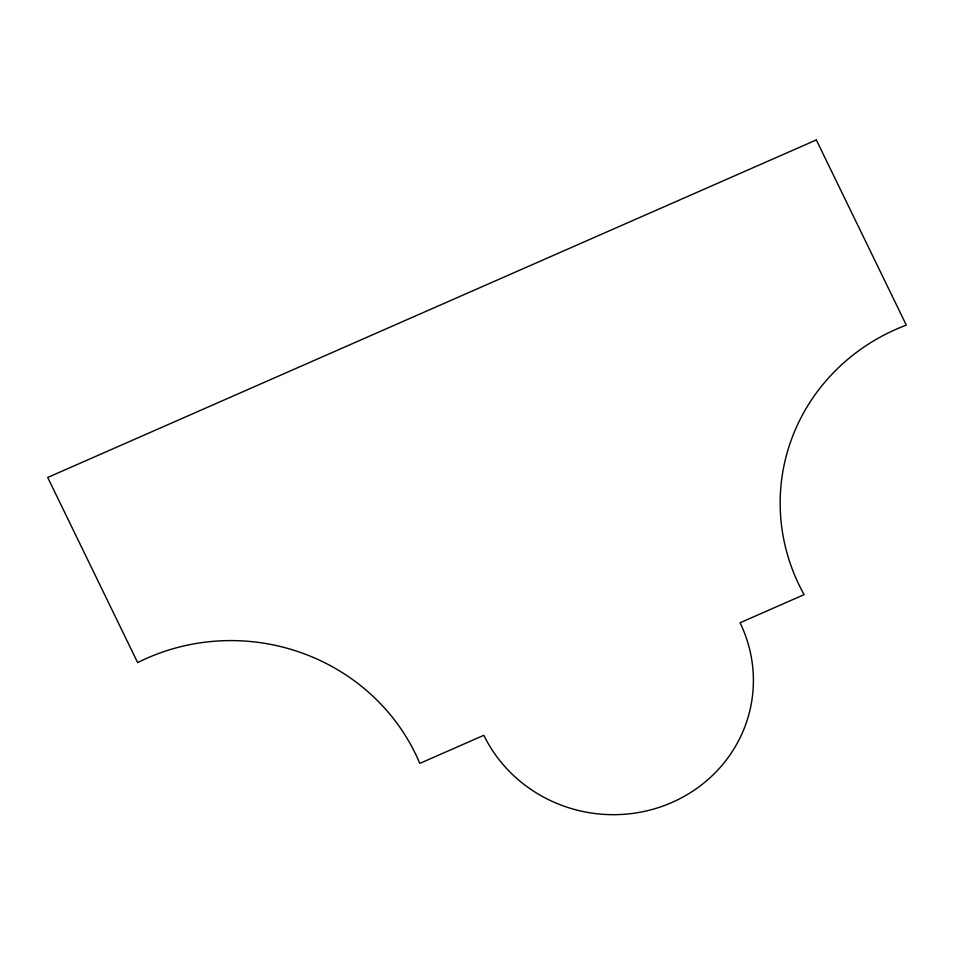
<?xml version="1.0" encoding="UTF-8"?>
<svg xmlns="http://www.w3.org/2000/svg" width="954" height="954" viewBox="0 0 954 954"><rect width="100%" height="100%" fill="white"/><g stroke="black" fill="none" stroke-linecap="round" stroke-linejoin="round"><path stroke-width="1.43" d="M816.338 139.94L47.7 477.465L137.662 662.625A201.604 193.102 6.9 0 1 419.796 763.403L483.845 735.284A141.538 135.563 6.9 0 0 671.926 802.469A141.538 135.563 6.9 0 0 740.054 622.771L804.103 594.64A201.604 193.102 6.9 0 1 906.3 325.111L816.338 139.94"/></g></svg>
